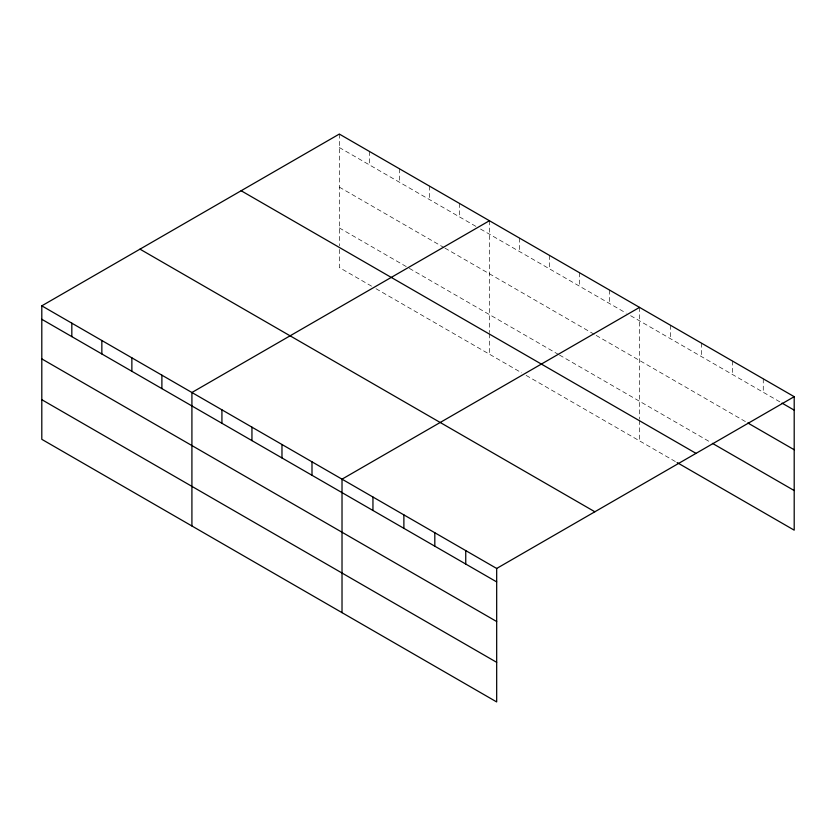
<?xml version="1.0" encoding="UTF-8"?>
<svg xmlns="http://www.w3.org/2000/svg" width="836" height="836" viewBox="0 0 836 836"><rect width="100%" height="100%" fill="white"/><g stroke="black" fill="none" stroke-linecap="round" stroke-linejoin="round"><path stroke-width="0.63" stroke-dasharray="4.18 3.13" d="M339.322 147.512L476.092 226.483M480.533 229.043L626.195 313.145M630.647 315.715L780.939 402.482M339.322 187.128L443.843 247.466M444.951 248.114L595.065 334.776M596.173 335.424L746.694 422.326M339.322 227.935L408.261 267.739M409.368 268.377L558.375 354.401M559.483 355.039L710.245 442.087M371.571 286.163L339.322 267.541L339.322 247.101M376.012 288.723L521.674 372.825M526.126 375.395L676 461.921M763.268 378.823L763.268 392.283M732.336 360.964L732.336 374.423M701.404 343.115L701.404 356.564M670.472 325.256L670.472 338.705M639.54 307.397L639.54 419.149M639.54 420.424L639.54 440.875M609.517 290.061L609.517 303.51M579.494 272.724L579.494 286.184M549.471 255.398L549.471 268.847M519.449 238.061L519.449 251.511M489.436 220.725L489.436 332.488M489.436 333.763L489.436 354.203M459.413 203.399L459.413 216.848M429.39 186.062L429.39 199.511M399.368 168.726L399.368 182.185M369.345 151.4L369.345 164.849M339.322 134.063L339.322 245.826"/><path stroke-width="1.25" d="M41.8 305.84L496.678 568.459L496.678 701.937L41.8 439.318L41.8 305.84L339.322 134.063L794.2 396.682L794.2 530.16L677.097 462.559M489.436 220.725L191.914 392.502L191.914 525.98M639.54 307.397L342.018 479.164L342.018 612.642M496.678 568.459L794.2 396.682M782.047 403.119L794.2 410.142M747.802 422.964L794.2 449.747M712.45 443.362L794.2 490.554M241.144 190.744L696.022 453.373M139.978 249.149L594.856 511.768M41.8 319.289L496.678 581.908M41.8 358.895L496.678 621.524M41.8 399.702L496.678 662.331M465.746 550.6L465.746 564.049M434.814 532.741L434.814 546.19M403.882 514.882L403.882 528.331M372.95 497.023L372.95 510.482M311.995 461.838L311.995 475.287M281.972 444.501L281.972 457.95M251.949 427.165L251.949 440.624M221.927 409.839L221.927 423.288M161.891 375.165L161.891 388.625M131.869 357.839L131.869 371.288M101.846 340.503L101.846 353.952M71.823 323.166L71.823 336.626"/></g></svg>
